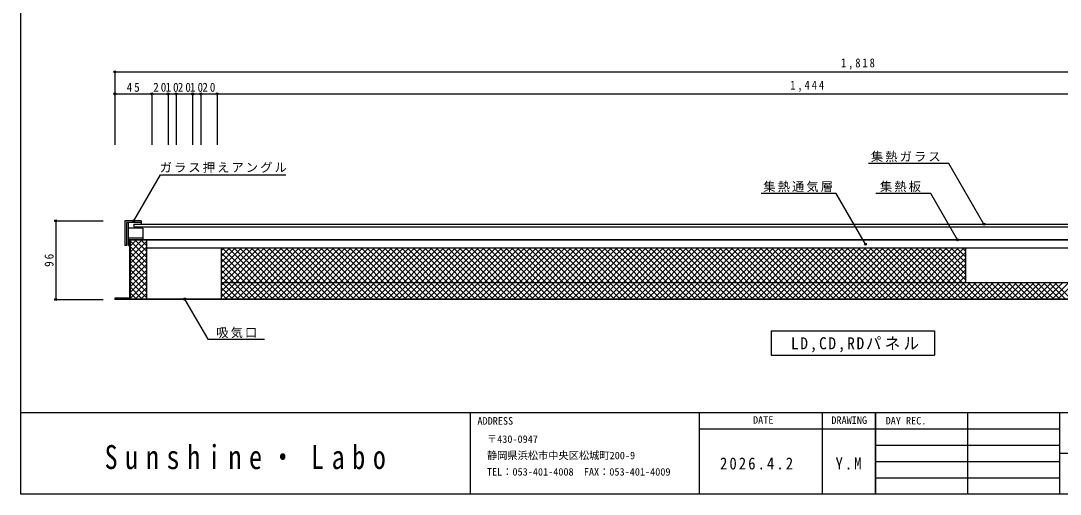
# Model space of a CAD drawing. Units: millimetres at full size, sheet at 1:5. Extents: x -1005 to 1015, y -704 to 701.
# Drawn here: x -1005 to 266, y -704 to -125 of the extents above; entities that cross this region are included whole.
import ezdxf
from ezdxf.enums import TextEntityAlignment as Align

# ---------------------------------------------------------------- set-up
doc = ezdxf.new("R2010")
doc.units = ezdxf.units.MM
doc.header["$LTSCALE"] = 5
doc.header["$PDMODE"] = 32
doc.header["$PDSIZE"] = 2.5
doc.layers.add('0-0', color=4, linetype='Continuous')
doc.styles.add('ＭＳ ゴシック', font='')
doc.styles.add('ＭＳ 明朝', font='')
doc.styles.get('ＭＳ ゴシック').set_extended_font_data('MS Gothic')
doc.styles.get('ＭＳ 明朝').set_extended_font_data('MS Mincho')

msp = doc.modelspace()

# ---------------------------------------------------------------- linework, layer by layer
at = {"layer": '0-0'}
for p, q in [((-889.577, -187.511), (928.423, -187.511)), ((-889.577, -187.511), (-889.577, -276.972)), ((-889.577, -214.664), (-844.577, -214.664)), ((-889.577, -214.664), (-889.577, -276.972)), ((-844.577, -214.664), (-844.577, -276.972)), ((-844.577, -214.664), (-824.577, -214.664)), ((-824.577, -214.664), (-824.577, -276.972)), ((-824.577, -214.664), (-814.577, -214.664)), ((-814.577, -214.664), (-814.577, -276.972)), ((-814.577, -214.664), (-794.577, -214.664)), ((-794.577, -214.664), (-794.577, -276.972)), ((-794.577, -214.664), (-784.577, -214.664)), ((-784.577, -214.664), (-784.577, -276.972)), ((-784.577, -214.664), (-764.577, -214.664)), ((-764.577, -214.664), (-764.577, -276.972)), ((-764.577, -214.664), (679.423, -214.664)), ((-764.577, -214.664), (-764.577, -276.972)), ((130.302, -299.703), (31.971, -299.703)), ((173.045, -373.736), (130.302, -299.703)), ((-7.571, -336.222), (-99.551, -336.222)), ((28.239, -398.246), (-7.571, -336.222)), ((107.98, -336.222), (40.86, -336.222)), ((140.666, -392.836), (107.98, -336.222)), ((-962.022, -369.813), (-962.022, -465.813)), ((-962.022, -369.813), (-904.088, -369.813)), ((-871.077, -407.867), (-856.524, -393.313)), ((-871.077, -400.796), (-863.595, -393.313)), ((-871.077, -393.724), (-870.666, -393.313)), ((-851.077, -413.963), (-871.077, -393.963)), ((-851.077, -406.892), (-864.655, -393.313)), ((-851.077, -399.821), (-857.584, -393.313)), ((-871.077, -414.938), (-851.077, -394.938)), ((-851.077, -421.034), (-871.077, -401.034)), ((-871.077, -422.009), (-851.077, -402.009)), ((-759.577, -406.386), (-756.504, -403.313)), ((-759.577, -413.457), (-749.433, -403.313)), ((-759.577, -420.528), (-742.362, -403.313)), ((-759.577, -427.599), (-735.291, -403.313)), ((-759.577, -434.67), (-728.22, -403.313)), ((-759.577, -441.742), (-721.149, -403.313)), ((-759.577, -448.813), (-714.078, -403.313)), ((-759.577, -455.884), (-707.007, -403.313)), ((-759.577, -462.955), (-699.936, -403.313)), ((-757.982, -403.313), (-695.982, -465.313)), ((-754.865, -465.313), (-692.865, -403.313)), ((-750.911, -403.313), (-688.911, -465.313)), ((-747.794, -465.313), (-685.794, -403.313)), ((-743.84, -403.313), (-681.84, -465.313)), ((-740.722, -465.313), (-678.722, -403.313)), ((-736.769, -403.313), (-674.769, -465.313)), ((-733.651, -465.313), (-671.651, -403.313)), ((-729.698, -403.313), (-667.698, -465.313)), ((-726.58, -465.313), (-664.58, -403.313)), ((-722.627, -403.313), (-660.627, -465.313)), ((-719.509, -465.313), (-657.509, -403.313)), ((-715.555, -403.313), (-653.555, -465.313)), ((-712.438, -465.313), (-650.438, -403.313)), ((-708.484, -403.313), (-646.484, -465.313)), ((-705.367, -465.313), (-643.367, -403.313)), ((-701.413, -403.313), (-639.413, -465.313)), ((-698.296, -465.313), (-636.296, -403.313)), ((-694.342, -403.313), (-632.342, -465.313)), ((-691.225, -465.313), (-629.225, -403.313)), ((-687.271, -403.313), (-625.271, -465.313)), ((-684.154, -465.313), (-622.154, -403.313)), ((-680.2, -403.313), (-618.2, -465.313)), ((-677.083, -465.313), (-615.083, -403.313)), ((-673.129, -403.313), (-611.129, -465.313)), ((-670.012, -465.313), (-608.012, -403.313)), ((-666.058, -403.313), (-604.058, -465.313)), ((-662.941, -465.313), (-600.941, -403.313)), ((-658.987, -403.313), (-596.987, -465.313)), ((-655.87, -465.313), (-593.87, -403.313)), ((-651.916, -403.313), (-589.916, -465.313)), ((-648.799, -465.313), (-586.799, -403.313)), ((-644.845, -403.313), (-582.845, -465.313)), ((-641.728, -465.313), (-579.728, -403.313)), ((-637.774, -403.313), (-575.774, -465.313)), ((-634.656, -465.313), (-572.656, -403.313)), ((-630.703, -403.313), (-568.703, -465.313)), ((-627.585, -465.313), (-565.585, -403.313)), ((-623.632, -403.313), (-561.632, -465.313)), ((-620.514, -465.313), (-558.514, -403.313)), ((-616.56, -403.313), (-554.56, -465.313)), ((-613.443, -465.313), (-551.443, -403.313)), ((-609.489, -403.313), (-547.489, -465.313)), ((-606.372, -465.313), (-544.372, -403.313)), ((-602.418, -403.313), (-540.418, -465.313)), ((-599.301, -465.313), (-537.301, -403.313)), ((-595.347, -403.313), (-533.347, -465.313)), ((-592.23, -465.313), (-530.23, -403.313)), ((-588.276, -403.313), (-526.276, -465.313)), ((-585.159, -465.313), (-523.159, -403.313)), ((-581.205, -403.313), (-519.205, -465.313)), ((-578.088, -465.313), (-516.088, -403.313)), ((-574.134, -403.313), (-512.134, -465.313)), ((-571.017, -465.313), (-509.017, -403.313)), ((-567.063, -403.313), (-505.063, -465.313)), ((-563.946, -465.313), (-501.946, -403.313)), ((-559.992, -403.313), (-497.992, -465.313)), ((-556.875, -465.313), (-494.875, -403.313)), ((-552.921, -403.313), (-490.921, -465.313)), ((-549.804, -465.313), (-487.804, -403.313)), ((-545.85, -403.313), (-483.85, -465.313)), ((-542.733, -465.313), (-480.733, -403.313)), ((-538.779, -403.313), (-476.779, -465.313)), ((-535.662, -465.313), (-473.662, -403.313)), ((-531.708, -403.313), (-469.708, -465.313)), ((-528.59, -465.313), (-466.59, -403.313)), ((-524.637, -403.313), (-462.637, -465.313)), ((-521.519, -465.313), (-459.519, -403.313)), ((-517.566, -403.313), (-455.566, -465.313)), ((-514.448, -465.313), (-452.448, -403.313)), ((-510.494, -403.313), (-448.494, -465.313)), ((-507.377, -465.313), (-445.377, -403.313)), ((-503.423, -403.313), (-441.423, -465.313)), ((-500.306, -465.313), (-438.306, -403.313)), ((-496.352, -403.313), (-434.352, -465.313)), ((-493.235, -465.313), (-431.235, -403.313)), ((-489.281, -403.313), (-427.281, -465.313)), ((-486.164, -465.313), (-424.164, -403.313)), ((-482.21, -403.313), (-420.21, -465.313)), ((-479.093, -465.313), (-417.093, -403.313)), ((-475.139, -403.313), (-413.139, -465.313)), ((-472.022, -465.313), (-410.022, -403.313)), ((-468.068, -403.313), (-406.068, -465.313)), ((-464.951, -465.313), (-402.951, -403.313)), ((-460.997, -403.313), (-398.997, -465.313)), ((-457.88, -465.313), (-395.88, -403.313)), ((-453.926, -403.313), (-391.926, -465.313)), ((-450.809, -465.313), (-388.809, -403.313)), ((-446.855, -403.313), (-384.855, -465.313)), ((-443.738, -465.313), (-381.738, -403.313)), ((-439.784, -403.313), (-377.784, -465.313)), ((-436.667, -465.313), (-374.667, -403.313)), ((-432.713, -403.313), (-370.713, -465.313)), ((-429.596, -465.313), (-367.596, -403.313)), ((-425.642, -403.313), (-363.642, -465.313)), ((-422.524, -465.313), (-360.524, -403.313)), ((-418.571, -403.313), (-356.571, -465.313)), ((-415.453, -465.313), (-353.453, -403.313)), ((-411.5, -403.313), (-349.5, -465.313)), ((-408.382, -465.313), (-346.382, -403.313)), ((-404.428, -403.313), (-342.428, -465.313)), ((-401.311, -465.313), (-339.311, -403.313)), ((-397.357, -403.313), (-335.357, -465.313)), ((-394.24, -465.313), (-332.24, -403.313)), ((-390.286, -403.313), (-328.286, -465.313)), ((-387.169, -465.313), (-325.169, -403.313)), ((-383.215, -403.313), (-321.215, -465.313)), ((-380.098, -465.313), (-318.098, -403.313)), ((-376.144, -403.313), (-314.144, -465.313)), ((-373.027, -465.313), (-311.027, -403.313)), ((-369.073, -403.313), (-307.073, -465.313)), ((-365.956, -465.313), (-303.956, -403.313)), ((-362.002, -403.313), (-300.002, -465.313)), ((-358.885, -465.313), (-296.885, -403.313)), ((-354.931, -403.313), (-292.931, -465.313)), ((-351.814, -465.313), (-289.814, -403.313)), ((-347.86, -403.313), (-285.86, -465.313)), ((-344.743, -465.313), (-282.743, -403.313)), ((-340.789, -403.313), (-278.789, -465.313)), ((-337.672, -465.313), (-275.672, -403.313)), ((-333.718, -403.313), (-271.718, -465.313)), ((-330.601, -465.313), (-268.601, -403.313)), ((-326.647, -403.313), (-264.647, -465.313)), ((-323.529, -465.313), (-261.529, -403.313)), ((-319.576, -403.313), (-257.576, -465.313)), ((-316.458, -465.313), (-254.458, -403.313)), ((-312.505, -403.313), (-250.505, -465.313)), ((-309.387, -465.313), (-247.387, -403.313)), ((-305.434, -403.313), (-243.434, -465.313)), ((-302.316, -465.313), (-240.316, -403.313)), ((-298.362, -403.313), (-236.362, -465.313)), ((-295.245, -465.313), (-233.245, -403.313)), ((-291.291, -403.313), (-229.291, -465.313)), ((-288.174, -465.313), (-226.174, -403.313)), ((-284.22, -403.313), (-222.22, -465.313)), ((-281.103, -465.313), (-219.103, -403.313)), ((-277.149, -403.313), (-215.149, -465.313)), ((-274.032, -465.313), (-212.032, -403.313)), ((-270.078, -403.313), (-208.078, -465.313)), ((-266.961, -465.313), (-204.961, -403.313)), ((-263.007, -403.313), (-201.007, -465.313)), ((-259.89, -465.313), (-197.89, -403.313)), ((-255.936, -403.313), (-193.936, -465.313)), ((-252.819, -465.313), (-190.819, -403.313)), ((-248.865, -403.313), (-186.865, -465.313)), ((-245.748, -465.313), (-183.748, -403.313)), ((-241.794, -403.313), (-179.794, -465.313)), ((-238.677, -465.313), (-176.677, -403.313)), ((-234.723, -403.313), (-172.723, -465.313)), ((-231.606, -465.313), (-169.606, -403.313)), ((-227.652, -403.313), (-165.652, -465.313)), ((-224.535, -465.313), (-162.535, -403.313)), ((-220.581, -403.313), (-158.581, -465.313)), ((-217.463, -465.313), (-155.463, -403.313)), ((-213.51, -403.313), (-151.51, -465.313)), ((-210.392, -465.313), (-148.392, -403.313)), ((-206.439, -403.313), (-144.439, -465.313)), ((-203.321, -465.313), (-141.321, -403.313)), ((-199.367, -403.313), (-137.367, -465.313)), ((-196.25, -465.313), (-134.25, -403.313)), ((-192.296, -403.313), (-130.296, -465.313)), ((-189.179, -465.313), (-127.179, -403.313)), ((-185.225, -403.313), (-123.225, -465.313)), ((-182.108, -465.313), (-120.108, -403.313)), ((-178.154, -403.313), (-116.154, -465.313)), ((-175.037, -465.313), (-113.037, -403.313)), ((-171.083, -403.313), (-109.083, -465.313)), ((-167.966, -465.313), (-105.966, -403.313)), ((-164.012, -403.313), (-102.012, -465.313)), ((-160.895, -465.313), (-98.895, -403.313)), ((-156.941, -403.313), (-94.941, -465.313)), ((-153.824, -465.313), (-91.824, -403.313)), ((-149.87, -403.313), (-87.87, -465.313)), ((-146.753, -465.313), (-84.753, -403.313)), ((-142.799, -403.313), (-80.799, -465.313)), ((-139.682, -465.313), (-77.682, -403.313)), ((-135.728, -403.313), (-73.728, -465.313)), ((-132.611, -465.313), (-70.611, -403.313)), ((-128.657, -403.313), (-66.657, -465.313)), ((-125.54, -465.313), (-63.54, -403.313)), ((-121.586, -403.313), (-59.586, -465.313)), ((-118.469, -465.313), (-56.469, -403.313)), ((-114.515, -403.313), (-52.515, -465.313)), ((-111.397, -465.313), (-49.397, -403.313)), ((-107.444, -403.313), (-45.444, -465.313)), ((-104.326, -465.313), (-42.326, -403.313)), ((-100.373, -403.313), (-38.373, -465.313)), ((-97.255, -465.313), (-35.255, -403.313)), ((-93.301, -403.313), (-31.301, -465.313)), ((-90.184, -465.313), (-28.184, -403.313)), ((-86.23, -403.313), (-24.23, -465.313)), ((-83.113, -465.313), (-21.113, -403.313)), ((-79.159, -403.313), (-17.159, -465.313)), ((-76.042, -465.313), (-14.042, -403.313)), ((-72.088, -403.313), (-10.088, -465.313)), ((-68.971, -465.313), (-6.971, -403.313)), ((-65.017, -403.313), (-3.017, -465.313)), ((-61.9, -465.313), (0.1, -403.313)), ((-57.946, -403.313), (4.054, -465.313)), ((-54.829, -465.313), (7.171, -403.313)), ((-50.875, -403.313), (11.125, -465.313)), ((-47.758, -465.313), (14.242, -403.313)), ((-43.804, -403.313), (18.196, -465.313)), ((-40.687, -465.313), (21.313, -403.313)), ((-36.733, -403.313), (25.267, -465.313)), ((-33.616, -465.313), (28.384, -403.313)), ((-29.662, -403.313), (32.338, -465.313)), ((-26.545, -465.313), (35.455, -403.313)), ((-22.591, -403.313), (39.409, -465.313)), ((-19.474, -465.313), (42.526, -403.313)), ((-15.52, -403.313), (46.48, -465.313)), ((-12.403, -465.313), (49.597, -403.313)), ((-8.449, -403.313), (53.551, -465.313)), ((-5.331, -465.313), (56.669, -403.313)), ((-1.378, -403.313), (60.622, -465.313)), ((1.74, -465.313), (63.74, -403.313)), ((5.693, -403.313), (67.693, -465.313)), ((8.811, -465.313), (70.811, -403.313)), ((12.765, -403.313), (74.765, -465.313)), ((15.882, -465.313), (77.882, -403.313)), ((19.836, -403.313), (81.836, -465.313)), ((22.953, -465.313), (84.953, -403.313)), ((26.907, -403.313), (88.907, -465.313)), ((30.024, -465.313), (92.024, -403.313)), ((33.978, -403.313), (95.978, -465.313)), ((37.095, -465.313), (99.095, -403.313)), ((41.049, -403.313), (103.049, -465.313)), ((44.166, -465.313), (106.166, -403.313)), ((48.12, -403.313), (110.12, -465.313)), ((51.237, -465.313), (113.237, -403.313)), ((55.191, -403.313), (117.191, -465.313)), ((58.308, -465.313), (120.308, -403.313)), ((62.262, -403.313), (124.262, -465.313)), ((65.379, -465.313), (127.379, -403.313)), ((69.333, -403.313), (131.333, -465.313)), ((72.45, -465.313), (134.45, -403.313)), ((76.404, -403.313), (138.404, -465.313)), ((79.521, -465.313), (141.521, -403.313)), ((83.475, -403.313), (145.475, -465.313)), ((86.592, -465.313), (148.592, -403.313)), ((90.546, -403.313), (152.546, -465.313)), ((97.617, -403.313), (159.617, -465.313)), ((104.688, -403.313), (166.688, -465.313)), ((111.759, -403.313), (150.423, -441.977)), ((118.831, -403.313), (150.423, -434.906)), ((125.902, -403.313), (150.423, -427.835)), ((132.973, -403.313), (150.423, -420.763)), ((140.044, -403.313), (150.423, -413.692)), ((147.115, -403.313), (150.423, -406.621)), ((150.257, -403.313), (150.423, -403.479)), ((-851.077, -428.105), (-871.077, -408.105)), ((-871.077, -429.08), (-851.077, -409.08)), ((-851.077, -435.176), (-871.077, -415.176)), ((-871.077, -436.151), (-851.077, -416.151)), ((-759.577, -408.789), (-703.053, -465.313)), ((-759.577, -415.86), (-710.124, -465.313)), ((93.664, -465.313), (150.423, -408.554)), ((100.735, -465.313), (150.423, -415.625)), ((-851.077, -442.247), (-871.077, -422.247)), ((-871.077, -443.222), (-851.077, -423.222)), ((-851.077, -449.318), (-871.077, -429.318)), ((-871.077, -450.293), (-851.077, -430.293)), ((-759.577, -422.931), (-717.195, -465.313)), ((-759.577, -430.002), (-724.266, -465.313)), ((107.806, -465.313), (150.423, -422.696)), ((114.877, -465.313), (150.423, -429.767)), ((-851.077, -456.389), (-871.077, -436.389)), ((-871.077, -457.364), (-851.077, -437.364)), ((-851.077, -463.46), (-871.077, -443.46)), ((-871.077, -464.435), (-851.077, -444.435)), ((-759.577, -437.073), (-731.337, -465.313)), ((-759.577, -444.144), (-738.408, -465.313)), ((121.948, -465.313), (150.423, -436.838)), ((129.019, -465.313), (150.423, -443.909)), ((-856.295, -465.313), (-871.077, -450.531)), ((-864.884, -465.313), (-851.077, -451.506)), ((-759.577, -451.215), (-745.479, -465.313)), ((136.09, -465.313), (156.09, -445.313)), ((143.161, -465.313), (163.161, -445.313)), ((150.232, -465.313), (170.232, -445.313)), ((153.759, -445.313), (173.759, -465.313)), ((157.303, -465.313), (177.303, -445.313)), ((160.831, -445.313), (180.831, -465.313)), ((164.374, -465.313), (184.374, -445.313)), ((167.902, -445.313), (187.902, -465.313)), ((171.445, -465.313), (191.445, -445.313)), ((174.973, -445.313), (194.973, -465.313)), ((178.516, -465.313), (198.516, -445.313)), ((182.044, -445.313), (202.044, -465.313)), ((185.587, -465.313), (205.587, -445.313)), ((189.115, -445.313), (209.115, -465.313)), ((192.658, -465.313), (212.658, -445.313)), ((196.186, -445.313), (216.186, -465.313)), ((199.73, -465.313), (219.73, -445.313)), ((203.257, -445.313), (223.257, -465.313)), ((206.801, -465.313), (226.801, -445.313)), ((210.328, -445.313), (230.328, -465.313)), ((213.872, -465.313), (233.872, -445.313)), ((217.399, -445.313), (237.399, -465.313)), ((220.943, -465.313), (240.943, -445.313)), ((224.47, -445.313), (244.47, -465.313)), ((228.014, -465.313), (248.014, -445.313)), ((231.541, -445.313), (251.541, -465.313)), ((235.085, -465.313), (255.085, -445.313)), ((238.612, -445.313), (258.612, -465.313)), ((242.156, -465.313), (262.156, -445.313)), ((245.683, -445.313), (265.683, -465.313)), ((249.227, -465.313), (269.227, -445.313)), ((252.754, -445.313), (272.754, -465.313)), ((256.298, -465.313), (276.298, -445.313)), ((259.826, -445.313), (279.826, -465.313)), ((263.369, -465.313), (283.369, -445.313)), ((-962.022, -465.813), (-904.088, -465.813)), ((-863.366, -465.313), (-871.077, -457.602)), ((-870.437, -465.313), (-871.077, -464.673)), ((-857.813, -465.313), (-851.077, -458.577)), ((-824.577, -465.313), (-844.577, -465.313)), ((-824.577, -465.813), (-844.577, -465.813)), ((-794.577, -465.313), (-814.577, -465.313)), ((-794.577, -465.813), (-814.577, -465.813)), ((-804.348, -465.313), (-776.022, -514.376)), ((-764.577, -465.313), (-784.577, -465.313)), ((-764.577, -465.813), (-784.577, -465.813)), ((-759.577, -458.287), (-752.55, -465.313)), ((-776.022, -514.376), (-706.519, -514.376))]:
    msp.add_line(p, q, dxfattribs=at)
at = {"layer": '0-0', "color": 7}
for p, q in [((-877.577, -369.813), (-877.577, -399.813)), ((-857.577, -369.813), (-877.577, -369.813)), ((-875.577, -371.813), (-875.577, -399.813)), ((-857.577, -371.813), (-875.577, -371.813)), ((-855.577, -378.813), (-873.577, -378.813)), ((-866.577, -373.713), (-769.577, -373.713)), ((-859.577, -373.713), (905.423, -373.713)), ((-859.577, -376.913), (905.423, -376.913)), ((-857.577, -369.813), (-857.577, -373.713)), ((-857.577, -376.913), (-857.577, -378.813)), ((-855.577, -378.813), (-855.577, -392.813)), ((-855.577, -390.813), (-873.577, -390.813)), ((-769.577, -392.813), (-873.577, -392.813)), ((-873.077, -393.313), (-873.077, -399.813)), ((-871.577, -393.313), (-873.077, -393.313)), ((-871.577, -393.313), (-871.577, -464.313)), ((-769.577, -393.313), (-871.077, -393.313)), ((-871.077, -393.313), (-871.077, -464.813)), ((912.423, -392.813), (-859.577, -392.813)), ((909.923, -393.313), (-859.577, -393.313)), ((-851.077, -393.313), (-851.077, -465.313)), ((-875.577, -399.813), (-877.577, -399.813)), ((889.923, -403.313), (-851.077, -403.313)), ((-759.577, -403.313), (-759.577, -465.313)), ((150.423, -403.313), (150.423, -445.313)), ((354.423, -445.313), (-759.577, -445.313)), ((-889.577, -464.313), (-889.577, -465.813)), ((-871.077, -464.813), (-889.577, -464.813)), ((-844.577, -465.313), (-889.577, -465.313)), ((-844.577, -465.813), (-889.577, -465.813)), ((-844.577, -465.313), (-859.577, -465.313)), ((-844.577, -465.813), (-859.577, -465.813)), ((-844.577, -465.313), (-844.577, -465.813)), ((-814.577, -465.313), (-824.577, -465.313)), ((-824.577, -465.313), (-824.577, -465.813)), ((-814.577, -465.813), (-824.577, -465.813)), ((-814.577, -465.313), (-814.577, -465.813)), ((-794.577, -465.313), (-794.577, -465.813)), ((-784.577, -465.313), (-794.577, -465.313)), ((-784.577, -465.813), (-794.577, -465.813)), ((-784.577, -465.313), (-784.577, -465.813)), ((-764.577, -465.313), (-764.577, -465.813)), ((204.423, -465.313), (-764.577, -465.313)), ((354.423, -465.813), (-764.577, -465.813)), ((604.423, -465.313), (204.423, -465.313)), ((-87.261, -504.088), (-87.261, -534.088)), ((-87.261, -534.088), (112.739, -534.088)), ((40.298, -603.794), (40.298, -703.794)), ((152.798, -603.794), (152.798, -703.794))]:
    msp.add_line(p, q, dxfattribs=at)
at = {"layer": '0-0', "color": 5}
for p, q in [((-1004.702, -603.794), (1015.298, -603.794)), ((1015.298, -703.794), (-1004.702, -703.794))]:
    msp.add_line(p, q, dxfattribs=at)
at = {"layer": '0-0', "color": 2}
for p, q in [((-454.702, -703.794), (-454.702, -603.794)), ((-454.702, -703.794), (-454.702, -603.794)), ((-174.702, -703.794), (-174.702, -603.794)), ((-174.702, -703.794), (-174.702, -603.794)), ((-24.702, -603.794), (-24.702, -703.794)), ((40.298, -703.794), (40.298, -603.794)), ((265.298, -603.794), (265.298, -703.794)), ((-174.702, -623.794), (40.298, -623.794)), ((40.298, -623.794), (265.298, -623.794)), ((40.298, -643.794), (265.298, -643.794)), ((265.298, -653.794), (1015.298, -653.794)), ((40.298, -663.794), (265.298, -663.794)), ((40.298, -683.794), (265.298, -683.794))]:
    msp.add_line(p, q, dxfattribs=at)
at = {"layer": '0-0', "color": 5}
msp.add_lwpolyline([(-1004.702, -703.794), (-1004.702, 701.206), (1015.298, 701.206)], dxfattribs=at)
at = {"layer": '0-0'}
msp.add_lwpolyline([(-866.433, -369.813), (-833.881, -313.432), (-680.712, -313.432)], dxfattribs=at)
at = {"layer": '0-0', "color": 7}
for points in [[(-873.577, -371.813), (-873.577, -399.813), (-873.077, -399.813)], [(-866.577, -373.713), (-866.577, -376.913), (-769.577, -376.913)], [(-871.577, -464.313), (-889.577, -464.313), (-889.577, -465.813)], [(-87.261, -504.088), (112.739, -504.088), (112.739, -534.088)]]:
    msp.add_lwpolyline(points, dxfattribs=at)
at = {"layer": '0-0', "color": 5}
for p in [(-889.577, -187.511), (-889.577, -214.664), (-844.577, -214.664), (-824.577, -214.664), (-814.577, -214.664), (-794.577, -214.664), (-784.577, -214.664), (-764.577, -214.664), (-962.022, -369.813), (-866.433, -369.813), (173.045, -373.736), (140.666, -392.836), (28.239, -398.246), (-962.022, -465.813), (-804.348, -465.313)]:
    msp.add_point(p, dxfattribs=at)

# ---------------------------------------------------------------- texts
at = {"layer": '0-0', "style": 'ＭＳ ゴシック'}
for s, p in [('ADDRESS', (-446.314, -621.551)), ('DATE', (-109.365, -620.358)), ('DRAWING', (-13.547, -620.633)), ('DAY REC.', (52.798, -621.294)), ('〒430-0947', (-434.702, -643.794)), ('静岡県浜松市中央区松城町200-9', (-434.702, -663.794)), ('TEL：053-401-4008  FAX：053-401-4009', (-434.702, -683.794))]:
    msp.add_text(s, height=9.164, dxfattribs=at).set_placement(p, align=Align.BOTTOM_LEFT)
at = {"layer": '0-0', "color": 7, "attachment_point": 7, "style": 'ＭＳ ゴシック'}
for s, insert, char_height in [('\\T1.38;\\W0.85;1,818', (-1.827, -185.011), 11), ('\\T1.36;\\W0.9;45', (-875.202, -212.164), 11), ('\\T1.36;\\W0.9;20', (-842.702, -212.164), 11), ('\\T1.36;\\W0.9;10', (-827.702, -212.164), 11), ('\\T1.36;\\W0.9;20', (-812.702, -212.164), 11), ('\\T1.36;\\W0.9;10', (-797.702, -212.164), 11), ('\\T1.36;\\W0.9;20', (-782.702, -212.164), 11), ('\\T1.38;\\W0.85;1,444', (-63.827, -212.164), 11), ('\\T1.17;集熱ガラス', (34.82, -297.933), 11), ('\\T1.17;ガラス押えアングル', (-834.805, -311.157), 11), ('\\T1.17;集熱通気層', (-96.8, -334.636), 11), ('\\T1.17;集熱板', (45.856, -334.482), 11), ('\\T1.17;吸気口', (-765.689, -513.02), 11), ('\\T1.21;\\W0.95;LD,CD,RDパネル', (-63.039, -530.492), 14.66), ('\\T1.28;\\W0.9;2026.4.2', (-149.702, -673.794), 14.66), ('\\T1.27;\\W0.9;Y.M', (-8.452, -673.794), 14.66)]:
    msp.add_mtext(s, dxfattribs=dict(at, insert=insert, char_height=char_height))
at = {"layer": '0-0', "color": 7, "insert": (-964.522, -425.938), "char_height": 11, "attachment_point": 7, "rotation": 90, "style": 'ＭＳ ゴシック'}
msp.add_mtext('\\T1.36;\\W0.9;96', dxfattribs=at)
at = {"layer": '0-0', "color": 2, "insert": (-902.187, -673.634), "char_height": 29.33, "attachment_point": 7, "style": 'ＭＳ 明朝'}
msp.add_mtext('\\T1.58;\\W0.8;Sunshine・Labo', dxfattribs=at)

doc.saveas('drawing.dxf')
